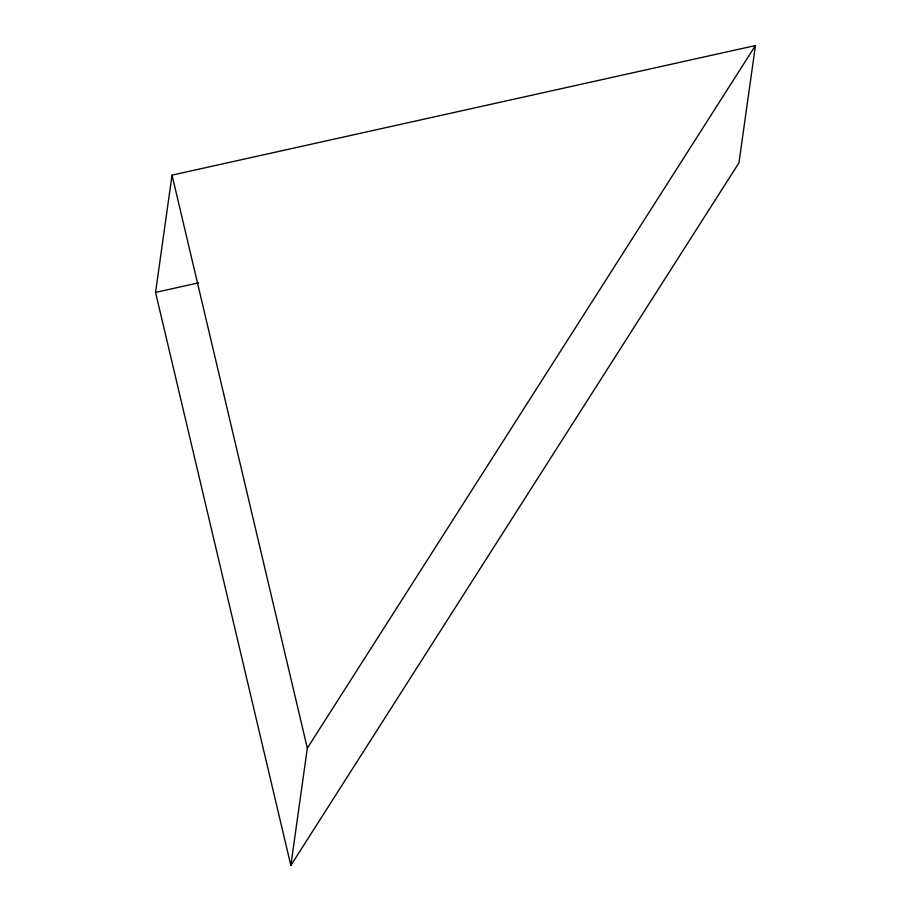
<?xml version="1.0" encoding="UTF-8"?>
<svg xmlns="http://www.w3.org/2000/svg" width="911" height="911" viewBox="0 0 911 911"><rect width="100%" height="100%" fill="white"/><g stroke="black" fill="none" stroke-linecap="round" stroke-linejoin="round"><path stroke-width="1.37" d="M155.553 292.397L172.042 175.128L755.447 45.55L738.958 162.818L290.848 865.45L155.553 292.397L198.621 282.831M290.848 865.45L307.326 748.182L172.042 175.128M307.326 748.182L755.447 45.55"/></g></svg>
